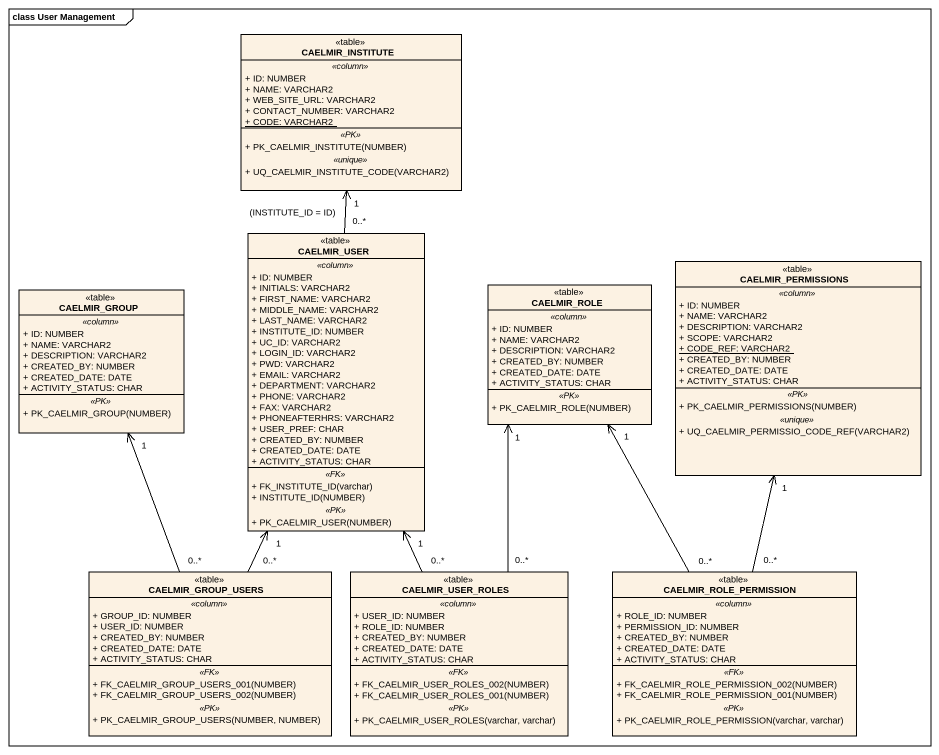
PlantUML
@startuml
mainframe class User Management
hide circle
hide empty members
skinparam classAttributeIconSize 0
class CAELMIR_INSTITUTE <<table>> {
  .. <<column>> ..
  + ID: NUMBER
  + NAME: VARCHAR2
  + WEB_SITE_URL: VARCHAR2
  + CONTACT_NUMBER: VARCHAR2
  {static} + CODE: VARCHAR2
  .. <<PK>> ..
  + PK_CAELMIR_INSTITUTE(NUMBER)
  .. <<unique>> ..
  + UQ_CAELMIR_INSTITUTE_CODE(VARCHAR2)
}
class CAELMIR_USER <<table>> {
  .. <<column>> ..
  + ID: NUMBER
  + INITIALS: VARCHAR2
  + FIRST_NAME: VARCHAR2
  + MIDDLE_NAME: VARCHAR2
  + LAST_NAME: VARCHAR2
  + INSTITUTE_ID: NUMBER
  + UC_ID: VARCHAR2
  + LOGIN_ID: VARCHAR2
  + PWD: VARCHAR2
  + EMAIL: VARCHAR2
  + DEPARTMENT: VARCHAR2
  + PHONE: VARCHAR2
  + FAX: VARCHAR2
  + PHONEAFTERHRS: VARCHAR2
  + USER_PREF: CHAR
  + CREATED_BY: NUMBER
  + CREATED_DATE: DATE
  + ACTIVITY_STATUS: CHAR
  .. <<FK>> ..
  + FK_INSTITUTE_ID(varchar)
  + INSTITUTE_ID(NUMBER)
  .. <<PK>> ..
  + PK_CAELMIR_USER(NUMBER)
}
class CAELMIR_PERMISSIONS <<table>> {
  .. <<column>> ..
  + ID: NUMBER
  + NAME: VARCHAR2
  + DESCRIPTION: VARCHAR2
  + SCOPE: VARCHAR2
  {static} + CODE_REF: VARCHAR2
  + CREATED_BY: NUMBER
  + CREATED_DATE: DATE
  + ACTIVITY_STATUS: CHAR
  .. <<PK>> ..
  + PK_CAELMIR_PERMISSIONS(NUMBER)
  .. <<unique>> ..
  + UQ_CAELMIR_PERMISSIO_CODE_REF(VARCHAR2)
}
class CAELMIR_GROUP <<table>> {
  .. <<column>> ..
  + ID: NUMBER
  + NAME: VARCHAR2
  + DESCRIPTION: VARCHAR2
  + CREATED_BY: NUMBER
  + CREATED_DATE: DATE
  + ACTIVITY_STATUS: CHAR
  .. <<PK>> ..
  + PK_CAELMIR_GROUP(NUMBER)
}
class CAELMIR_ROLE <<table>> {
  .. <<column>> ..
  + ID: NUMBER
  + NAME: VARCHAR2
  + DESCRIPTION: VARCHAR2
  + CREATED_BY: NUMBER
  + CREATED_DATE: DATE
  + ACTIVITY_STATUS: CHAR
  .. <<PK>> ..
  + PK_CAELMIR_ROLE(NUMBER)
}
class CAELMIR_GROUP_USERS <<table>> {
  .. <<column>> ..
  + GROUP_ID: NUMBER
  + USER_ID: NUMBER
  + CREATED_BY: NUMBER
  + CREATED_DATE: DATE
  + ACTIVITY_STATUS: CHAR
  .. <<FK>> ..
  + FK_CAELMIR_GROUP_USERS_001(NUMBER)
  + FK_CAELMIR_GROUP_USERS_002(NUMBER)
  .. <<PK>> ..
  + PK_CAELMIR_GROUP_USERS(NUMBER, NUMBER)
}
class CAELMIR_USER_ROLES <<table>> {
  .. <<column>> ..
  + USER_ID: NUMBER
  + ROLE_ID: NUMBER
  + CREATED_BY: NUMBER
  + CREATED_DATE: DATE
  + ACTIVITY_STATUS: CHAR
  .. <<FK>> ..
  + FK_CAELMIR_USER_ROLES_002(NUMBER)
  + FK_CAELMIR_USER_ROLES_001(NUMBER)
  .. <<PK>> ..
  + PK_CAELMIR_USER_ROLES(varchar, varchar)
}
class CAELMIR_ROLE_PERMISSION <<table>> {
  .. <<column>> ..
  + ROLE_ID: NUMBER
  + PERMISSION_ID: NUMBER
  + CREATED_BY: NUMBER
  + CREATED_DATE: DATE
  + ACTIVITY_STATUS: CHAR
  .. <<FK>> ..
  + FK_CAELMIR_ROLE_PERMISSION_002(NUMBER)
  + FK_CAELMIR_ROLE_PERMISSION_001(NUMBER)
  .. <<PK>> ..
  + PK_CAELMIR_ROLE_PERMISSION(varchar, varchar)
}
CAELMIR_USER "0..*" -up-> "1" CAELMIR_INSTITUTE : (INSTITUTE_ID = ID)
CAELMIR_GROUP_USERS "0..*" -up-> "1" CAELMIR_USER
CAELMIR_GROUP_USERS "0..*" -up-> "1" CAELMIR_GROUP
CAELMIR_USER_ROLES "0..*" -up-> "1" CAELMIR_USER
CAELMIR_USER_ROLES "0..*" -up-> "1" CAELMIR_ROLE
CAELMIR_ROLE_PERMISSION "0..*" -up-> "1" CAELMIR_PERMISSIONS
CAELMIR_ROLE_PERMISSION "0..*" -up-> "1" CAELMIR_ROLE
@enduml
